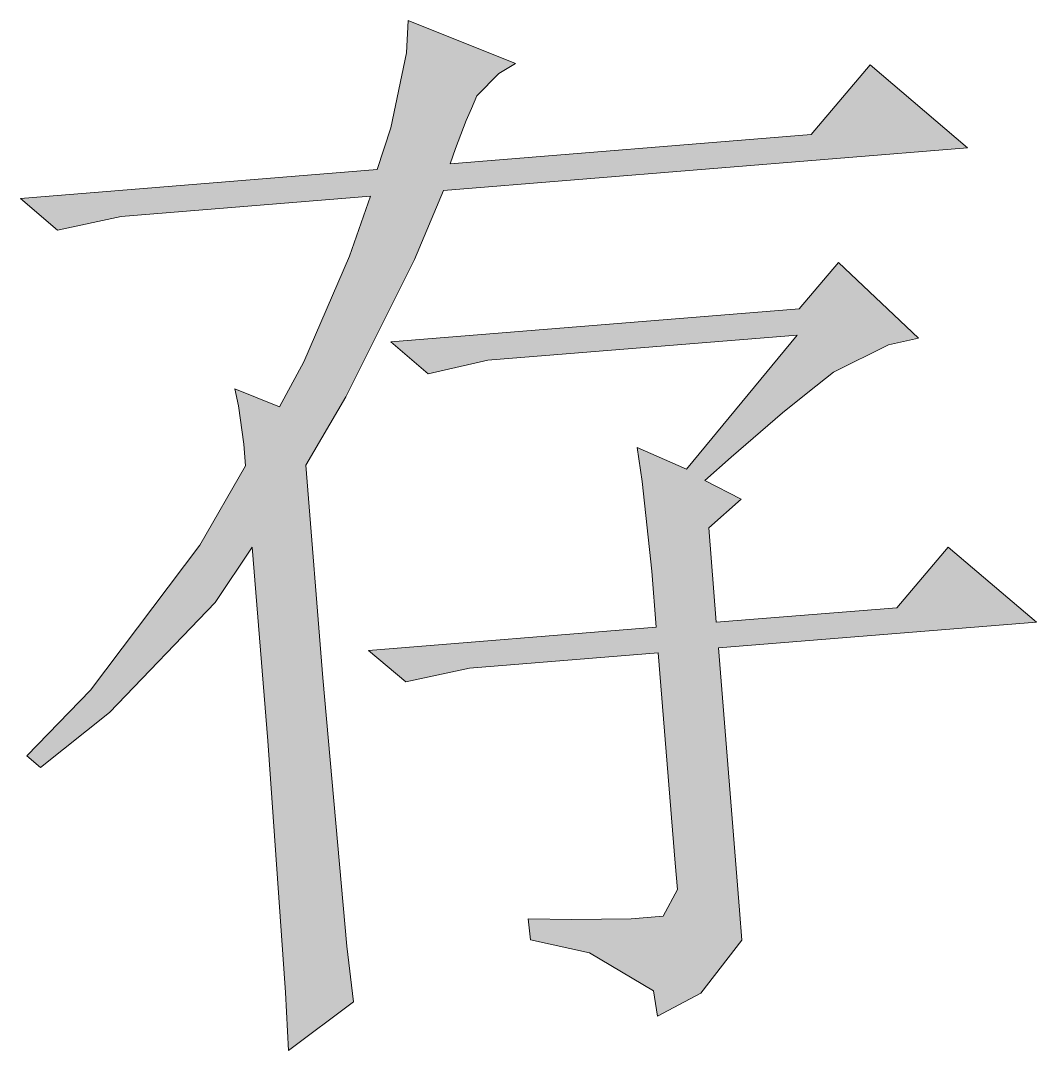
# Model space of a CAD drawing. Header units: millimetres. Extents: x -4415 to 173792, y -78716 to 47289.
# Drawn here: x 54210 to 56843, y -21285 to -18616 of the extents above; entities that cross this region are included whole.
import ezdxf

# ---------------------------------------------------------------- set-up
doc = ezdxf.new("R2010")
doc.units = ezdxf.units.MM

msp = doc.modelspace()

# ---------------------------------------------------------------- hatches: boundary and pattern name
h = msp.add_hatch(color=0)
h.dxf.hatch_style = 2
h.paths.add_polyline_path([(54949.2, -19768.5), (54993.2, -20319.2), (55055.4, -21014.9), (55072.6, -21159.8), (54904.1, -21285.4), (54896.6, -21135.1), (54850.4, -20482.4), (54809.6, -19981.1), (54714.1, -20123.8), (54440.3, -20409.4), (54261, -20552.2), (54225.6, -20522.1), (54390.9, -20351.4), (54674.3, -19975.7), (54792.4, -19769.6), (54788.1, -19713.8), (54774.2, -19613.9), (54764.5, -19569.9), (54880.5, -19617.2), (54943.8, -19500.1), (55061.9, -19226.4), (55116.6, -19070.7), (54470.4, -19123.3), (54305.1, -19158.8), (54209.5, -19077.2), (55133.8, -19002), (55169.2, -18893.6), (55210, -18699.3), (55214.3, -18615.6), (55492.3, -18727.2), (55449.4, -18753), (55392.5, -18811), (55378.6, -18843.2), (55364.6, -18874.3), (55336.7, -18947.3), (55322.7, -18987), (56258.8, -18910.8), (56412.3, -18730.5), (56664.6, -18945.1), (55305.6, -19055.7), (55230.4, -19235), (55052.2, -19591.4)])
h = msp.add_hatch(color=0)
h.dxf.hatch_style = 2
h.paths.add_polyline_path([(55525.6, -20944), (55638.3, -20946.1), (55791.9, -20944), (55833.7, -20940.8), (55875.6, -20937.6), (55912.1, -20867.8), (55906.7, -20800.2), (55862.7, -20254.8), (55373.2, -20294.5), (55207.9, -20330), (55111.3, -20248.4), (55857.3, -20188.3), (55845.5, -20043.3), (55820.8, -19810.4), (55808, -19722.4), (55935.7, -19778.2), (56222.3, -19431.4), (55420.4, -19495.9), (55265.8, -19531.3), (55169.2, -19448.6), (56227.7, -19362.7), (56329.7, -19242.5), (56536.9, -19439), (56459.6, -19456.1), (56316.8, -19527), (56250.2, -19579.6), (56184.8, -19632.2), (56051.6, -19747.1), (55982.9, -19808.2), (56077.4, -19856.5), (55993.7, -19930.6), (56013, -20175.4), (56481, -20137.8), (56614.1, -19981.1), (56842.8, -20175.4), (56018.4, -20241.9), (56073.1, -20921.5), (56079.5, -20999.8), (55973.3, -21137.2), (55860.6, -21196.3), (55849.8, -21130.8), (55684.5, -21032), (55531, -20998.7)])

# ---------------------------------------------------------------- linework, layer by layer
at = {"color": 0, "lineweight": 0}
for points in [[(54949.2, -19768.5), (54993.2, -20319.2), (55055.4, -21014.9), (55072.6, -21159.8), (54904.1, -21285.4), (54896.6, -21135.1), (54850.4, -20482.4), (54809.6, -19981.1), (54714.1, -20123.8), (54440.3, -20409.4), (54261, -20552.2), (54225.6, -20522.1), (54390.9, -20351.4), (54674.3, -19975.7), (54792.4, -19769.6), (54788.1, -19713.8), (54774.2, -19613.9), (54764.5, -19569.9), (54880.5, -19617.2), (54943.8, -19500.1), (55061.9, -19226.4), (55116.6, -19070.7), (54470.4, -19123.3), (54305.1, -19158.8), (54209.5, -19077.2), (55133.8, -19002), (55169.2, -18893.6), (55210, -18699.3), (55214.3, -18615.6), (55492.3, -18727.2), (55449.4, -18753), (55392.5, -18811), (55378.6, -18843.2), (55364.6, -18874.3), (55336.7, -18947.3), (55322.7, -18987), (56258.8, -18910.8), (56412.3, -18730.5), (56664.6, -18945.1), (55305.6, -19055.7), (55230.4, -19235), (55052.2, -19591.4)], [(55525.6, -20944), (55638.3, -20946.1), (55791.9, -20944), (55833.7, -20940.8), (55875.6, -20937.6), (55912.1, -20867.8), (55906.7, -20800.2), (55862.7, -20254.8), (55373.2, -20294.5), (55207.9, -20330), (55111.3, -20248.4), (55857.3, -20188.3), (55845.5, -20043.3), (55820.8, -19810.4), (55808, -19722.4), (55935.7, -19778.2), (56222.3, -19431.4), (55420.4, -19495.9), (55265.8, -19531.3), (55169.2, -19448.6), (56227.7, -19362.7), (56329.7, -19242.5), (56536.9, -19439), (56459.6, -19456.1), (56316.8, -19527), (56250.2, -19579.6), (56184.8, -19632.2), (56051.6, -19747.1), (55982.9, -19808.2), (56077.4, -19856.5), (55993.7, -19930.6), (56013, -20175.4), (56481, -20137.8), (56614.1, -19981.1), (56842.8, -20175.4), (56018.4, -20241.9), (56073.1, -20921.5), (56079.5, -20999.8), (55973.3, -21137.2), (55860.6, -21196.3), (55849.8, -21130.8), (55684.5, -21032), (55531, -20998.7)]]:
    msp.add_lwpolyline(points, close=True, dxfattribs=at)

doc.saveas('drawing.dxf')
